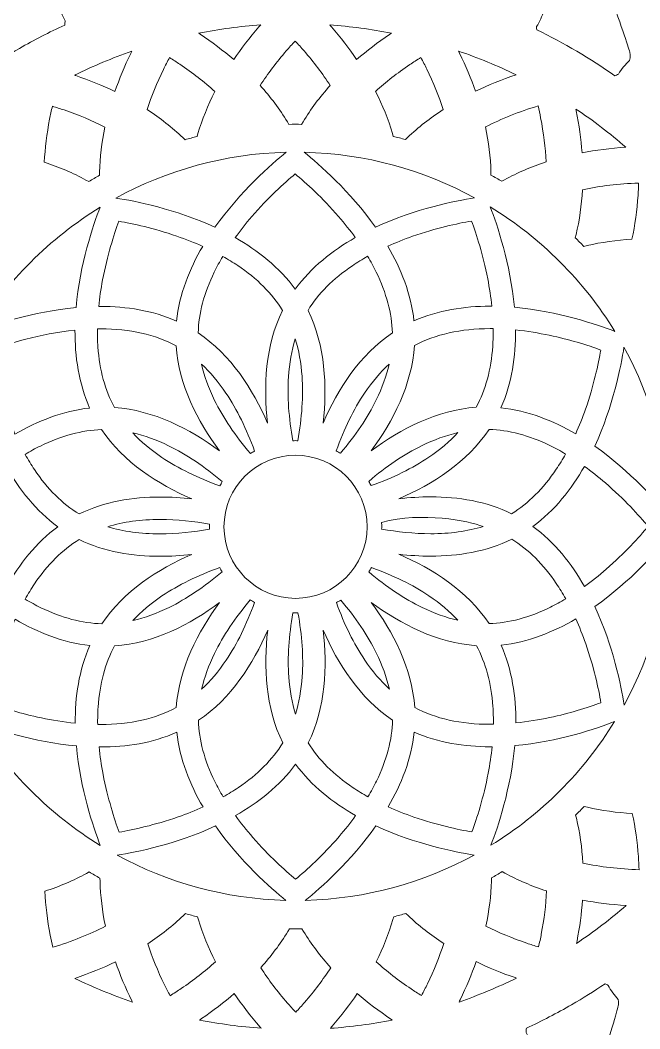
# Model space of a CAD drawing. Header units: millimetres. Extents: x -1844 to 2932, y -490 to 399.
# Drawn here: x 311.4 to 389.3, y -236.3 to -109.4 of the extents above; entities that cross this region are included whole.
import ezdxf

# ---------------------------------------------------------------- set-up
doc = ezdxf.new("R2010")
doc.units = ezdxf.units.MM
doc.header["$MEASUREMENT"] = 0
doc.layers.add('Layer 4', color=7, linetype='Continuous')

msp = doc.modelspace()

# ---------------------------------------------------------------- linework, layer by layer
at = {"layer": 'Layer 4', "lineweight": 0}
for points, knots in [([(535.907555679282, 398.6359604580667), (290.4170707824305, 398.6359604580667), (91.40759885410122, 199.6264885297375), (91.40759885410122, -45.86399636711505), (91.40759885410122, -291.3546104550476), (290.4170707824305, -490.3640393196833), (535.907555679282, -490.3640393196833), (781.398126703522, -490.3640393196833), (980.4075125044642, -291.3546104550476), (980.4075125044642, -45.86399636711505), (980.4075125044642, 199.6264885297375), (781.398126703522, 398.6359604580667), (535.907555679282, 398.6359604580667)], [0, 0, 0, 0, 1, 1, 1, 2, 2, 2, 3, 3, 3, 4, 4, 4, 4]), ([(316.9986093364404, -109.7364973005827), (316.9903411072759, -109.8280507131032), (316.9805225851429, -109.9181399600425), (316.9691537700416, -110.0058176401421), (315.0212967826813, -110.906107217825), (313.1084075144964, -111.8970889341571), (311.2768224997633, -112.9550777576774), (309.8712235417813, -113.7668283813893), (308.4571840998606, -114.6526485580342), (307.0674325811108, -115.5921260968618), (306.9373802265426, -115.5328704545155), (306.8145625724934, -115.4683610415542), (306.6974293259949, -115.3974782019452), (306.3434457648855, -114.7497141233311), (305.911947555358, -114.1506120184462), (305.4105139074799, -113.6115407023917), (305.3471241505513, -113.2614328737032), (305.3769242264987, -113.0055484065363), (305.3894988250198, -112.9265695925369), (305.4582284799505, -112.4918846696855), (306.2614524923366, -109.7718956566936), (307.6737693865147, -105.3586422127015), (312.2042422043925, -106.17469920577), (315.0426563746899, -106.7529584829692), (315.4457325464641, -106.8926571048961), (315.4457325464641, -106.8926571048961), (315.4460770560127, -106.8927432322832), (315.4460770560127, -106.8927432322832), (315.5192853350742, -106.9180646840998), (315.8644839026962, -107.0496673316363), (316.2205345210968, -107.3890092369335), (316.3955453717475, -108.1160966390954), (316.6613344884345, -108.8150203856655), (317.01273422793, -109.4730336233482), (317.0108394254131, -109.5602806665122), (317.006188546508, -109.6476999644504), (316.9986093364404, -109.7364973005827)], [0, 0, 0, 0, 1, 1, 1, 2, 2, 2, 3, 3, 3, 4, 4, 4, 5, 5, 5, 6, 6, 6, 7, 7, 7, 8, 8, 8, 9, 9, 9, 10, 10, 10, 11, 11, 11, 12, 12, 12, 12]), ([(385.5017492390189, -106.0358618577145), (387.0608272008687, -110.3696197233845), (387.9792896572363, -113.1176862645812), (388.0600771463654, -113.5359208564905), (388.074891056952, -113.6120574667145), (388.133285425427, -113.9773237155381), (388.0173579623483, -114.4553307141165), (387.4754444425186, -114.970803126097), (387.0034663610393, -115.5504404414903), (386.609519692301, -116.1837351190664), (386.5330385725284, -116.2261097935349), (386.4550071597876, -116.2657283916153), (386.3738751611099, -116.3034521871788), (386.3029061941137, -116.3365251038372), (386.2321094818919, -116.367875472753), (386.1623462983156, -116.397417166539), (383.0686505525612, -114.2092647690826), (379.7677323133691, -112.2633025842392), (376.3374507387058, -110.6058671462855), (376.3252206497332, -110.470991658038), (376.3205697708281, -110.3395612652757), (376.323153592442, -110.2094227833204), (376.7069372294989, -109.5787980547454), (377.0095888678781, -108.9054541421533), (377.2257686095775, -108.2016211345168), (377.4975866433637, -107.9714026287149), (377.7332311745548, -107.8697723119001), (377.808851020456, -107.840833509824), (378.2198509118463, -107.6827897544381), (380.9759273000462, -107.0184892174948), (385.5017492390189, -106.0358618577145)], [0, 0, 0, 0, 1, 1, 1, 2, 2, 2, 3, 3, 3, 4, 4, 4, 5, 5, 5, 6, 6, 6, 7, 7, 7, 8, 8, 8, 9, 9, 9, 10, 10, 10, 10]), ([(341.6155391262932, -109.9923817677496), (341.5383689874236, -110.079887193075), (341.4622323771995, -110.1666174719161), (341.3874738051696, -110.2527448590474), (340.2256153527691, -111.5909060729056), (339.1628033955695, -112.9694610313283), (338.2191917421596, -114.3616241169177), (336.9152231009926, -113.2360252944995), (335.4961882706182, -112.1579687897777), (333.9889589958213, -111.148900322148), (333.9310813916692, -111.1103152527132), (333.8728592779684, -111.0715579285041), (333.8141203999449, -111.0327144769079), (336.3938078993, -110.5222374533811), (339.0045012580223, -110.1742828093708), (341.6155391262932, -109.9923817677496)], [0, 0, 0, 0, 1, 1, 1, 2, 2, 2, 3, 3, 3, 4, 4, 4, 5, 5, 5, 5]), ([(357.810243983355, -111.2030744486536), (356.34228879709, -112.1944006745342), (354.9592552145365, -113.2505808229247), (353.6874982161565, -114.3513749578491), (352.7423362697788, -112.9602454009052), (351.6779740196109, -111.5834129902251), (350.5142207646935, -110.2468020693353), (350.4432517976974, -110.1653255611092), (350.3712493020556, -110.083160033786), (350.2978687682198, -110.0001332325914), (352.8956430188715, -110.1834123124067), (355.4946230529443, -110.5286970074159), (358.066214577909, -111.0317670756495), (357.9799149360035, -111.089214042866), (357.8944765679693, -111.1463165005341), (357.810243983355, -111.2030744486536)], [0, 0, 0, 0, 1, 1, 1, 2, 2, 2, 3, 3, 3, 4, 4, 4, 5, 5, 5, 5]), ([(346.9461353706203, -122.1732058749475), (346.9461353706203, -122.1732058749475), (346.743219246539, -122.5053130797256), (346.743219246539, -122.5053130797256), (346.2212872805237, -122.497044850561), (345.6965992381201, -122.4974754874966), (345.1748395268791, -122.5068633726939), (345.1748395268791, -122.5068633726939), (344.9708898741522, -122.1743255309802), (344.9708898741522, -122.1743255309802), (344.0067799026051, -120.6030174801577), (342.8581850678228, -119.0727921929969), (341.5509435859448, -117.6176699874145), (342.5012731755509, -116.1406714255007), (343.6054262785735, -114.6753000608497), (344.8399762457128, -113.2535952814742), (345.1953378450163, -112.8450069569236), (345.5674081574232, -112.4328012821135), (345.9518808135771, -112.0220597728846), (346.3394540556678, -112.4346960846304), (346.7120411323975, -112.8464711225049), (347.0651634196356, -113.2523894980544), (348.3017804440661, -114.6723717296873), (349.4080006043798, -116.1363650561442), (350.3600527417286, -117.6119855798638), (349.055739591013, -119.0678829319304), (347.9090395587476, -120.5996585120596), (346.9461353706203, -122.1732058749475)], [0, 0, 0, 0, 1, 1, 1, 2, 2, 2, 3, 3, 3, 4, 4, 4, 5, 5, 5, 6, 6, 6, 7, 7, 7, 8, 8, 8, 9, 9, 9, 9]), ([(325.2783795709157, -113.5865637601237), (325.2783795709157, -113.5865637601237), (325.2783795709157, -113.5869082696722), (325.2783795709157, -113.5869082696722), (324.5021995580889, -115.1799204220517), (323.8324729957563, -116.7866268289851), (323.2812577181163, -118.3761077584922), (321.7302757306568, -117.6261965987405), (320.080591757545, -116.9524220492127), (318.3637284224707, -116.367875472753), (318.3099849329008, -116.349530339294), (318.2553801694596, -116.3310990784479), (318.2006031512441, -116.312753944989), (320.5394784761802, -115.166312294885), (322.9532846279205, -114.1612056870633), (325.4153221164543, -113.3088890640125), (325.3686410726292, -113.4020788968885), (325.3231658122239, -113.4947519654417), (325.2783795709157, -113.5865637601237)], [0, 0, 0, 0, 1, 1, 1, 2, 2, 2, 3, 3, 3, 4, 4, 4, 5, 5, 5, 6, 6, 6, 6]), ([(335.8487937935335, -118.3724904082327), (334.9649545467926, -120.1178619084474), (334.2537145838628, -121.8944115228036), (333.7317826178474, -123.6618316341239), (333.7317826178474, -123.6618316341239), (333.6222285814165, -124.0320932714012), (333.6222285814165, -124.0320932714012), (333.1176943476017, -124.1594756769683), (332.6105762921729, -124.2959875855713), (332.1048362749382, -124.4406815959518), (332.1048362749382, -124.4406815959518), (331.8238887381161, -124.1742895875548), (331.8238887381161, -124.1742895875548), (330.4866749255164, -122.9064944489829), (328.9809959436879, -121.7258602261878), (327.3418195118061, -120.6585696448574), (327.8775318597624, -118.98623416893), (328.565000663844, -117.2847876361522), (329.3899287777871, -115.5915232051519), (329.6264345828495, -115.1062815060545), (329.8793045914668, -114.6119103039211), (330.1452659629281, -114.1141801336897), (330.5922671021393, -114.391338065478), (331.027210407152, -114.6713382010417), (331.4445837251901, -114.9509076996697), (333.042419011249, -116.0209543573883), (334.5212262482925, -117.169807574332), (335.8487937935335, -118.3724904082327)], [0, 0, 0, 0, 1, 1, 1, 2, 2, 2, 3, 3, 3, 4, 4, 4, 5, 5, 5, 6, 6, 6, 7, 7, 7, 8, 8, 8, 9, 9, 9, 9]), ([(360.36891640025, -114.9959523231394), (360.8185013610751, -114.6926116656631), (361.2844505254552, -114.3908213011552), (361.7615962501623, -114.094026325101), (362.029796933689, -114.5939958073978), (362.2831837066291, -115.0879363725955), (362.5186559830459, -115.5702497405305), (363.3456511542802, -117.2621361333367), (364.0355315252014, -118.9633242839531), (364.573999949546, -120.6364349063647), (362.9320674412759, -121.7079457296645), (361.4279387524159, -122.8903886275894), (360.0955480734955, -124.1571502375157), (360.0955480734955, -124.1571502375157), (359.8154618105447, -124.4232838637513), (359.8154618105447, -124.4232838637513), (359.3085160098901, -124.278762108145), (358.8007089353643, -124.1425947090905), (358.2970359754208, -124.0159874500076), (358.2970359754208, -124.0159874500076), (358.1871374294413, -123.6462425770532), (358.1871374294413, -123.6462425770532), (357.6621048774892, -121.877616682313), (356.948625602494, -120.1021005966024), (356.0630638080105, -118.3591406632274), (357.3630705893696, -117.1785925678194), (358.8088049097547, -116.0491180129802), (360.36891640025, -114.9959523231394)], [0, 0, 0, 0, 1, 1, 1, 2, 2, 2, 3, 3, 3, 4, 4, 4, 5, 5, 5, 6, 6, 6, 7, 7, 7, 8, 8, 8, 9, 9, 9, 9]), ([(366.4913678418618, -113.2850317777772), (368.9763152153725, -114.1326975219229), (371.4039017490538, -115.1306555566126), (373.7472556981207, -116.2680538310679), (371.9437482115924, -116.8770605854729), (370.232052519746, -117.5731421282676), (368.6316334120733, -118.3485469946102), (368.0778343128193, -116.7587215555546), (367.4056961836471, -115.152531912944), (366.6276213683034, -113.5607255439843), (366.5828351269952, -113.4696027683994), (366.5375321213641, -113.3776187189433), (366.4913678418618, -113.2850317777772)], [0, 0, 0, 0, 1, 1, 1, 2, 2, 2, 3, 3, 3, 4, 4, 4, 4]), ([(322.028965509228, -122.8638613923529), (321.6274396304221, -124.7764922783765), (321.3998910736214, -126.6762901837175), (321.3525210106992, -128.5208804339074), (321.3525210106992, -128.5208804339074), (321.3420134694692, -128.9209421471321), (321.3420134694692, -128.9209421471321), (320.8998354639374, -129.16959191378), (320.4504227578865, -129.4312469158847), (319.9982539754475, -129.7036678413808), (319.9982539754475, -129.7036678413808), (319.642892376144, -129.510828621594), (319.642892376144, -129.510828621594), (318.0261090649162, -128.6337073110494), (316.2665265458249, -127.8835377691362), (314.4032466526275, -127.2763396898609), (314.4879960015646, -125.520977412739), (314.7120994628801, -123.6990386653646), (315.0710784124432, -121.8498836636568), (315.1737422579037, -121.3210615066709), (315.2896697209823, -120.7780283308084), (315.4183440373563, -120.2273298174912), (315.9223615068484, -120.3796030379393), (316.4148379064649, -120.5376467933251), (316.8902610834294, -120.699652408519), (318.7103050282868, -121.3190805767669), (320.4354365925257, -122.0458234693804), (322.028965509228, -122.8638613923529)], [0, 0, 0, 0, 1, 1, 1, 2, 2, 2, 3, 3, 3, 4, 4, 4, 5, 5, 5, 6, 6, 6, 7, 7, 7, 8, 8, 8, 9, 9, 9, 9]), ([(376.4962696405758, -120.187797346798), (376.6168479825596, -120.7011165741002), (376.7265742737648, -121.2068565913349), (376.8240704759974, -121.6995052457256), (377.197863336147, -123.5877620811911), (377.4310963004984, -125.4470801145804), (377.5196352544693, -127.2366349643934), (375.657044380369, -127.8465029926698), (373.8984953899232, -128.5989979740355), (372.2836068812123, -129.4774973227742), (372.2836068812123, -129.4774973227742), (371.9287620462316, -129.6705949247224), (371.9287620462316, -129.6705949247224), (371.4796938497293, -129.4009300756145), (371.0301088889042, -129.140050219994), (370.5832800044673, -128.8900224151519), (370.5832800044673, -128.8900224151519), (370.5724279536888, -128.4901329567016), (370.5724279536888, -128.4901329567016), (370.5229908334754, -126.6464901077701), (370.293030709835, -124.7470367119776), (369.8889210094152, -122.8344919533412), (371.8944833461534, -121.8025997281217), (374.1108855265888, -120.9147124941857), (376.4962696405758, -120.187797346798)], [0, 0, 0, 0, 1, 1, 1, 2, 2, 2, 3, 3, 3, 4, 4, 4, 5, 5, 5, 6, 6, 6, 7, 7, 7, 8, 8, 8, 8]), ([(381.2646263017101, -120.5813995059878), (383.4522619348438, -122.0487518005428), (385.5513586140065, -123.6578697743159), (387.5379729255758, -125.390408293848), (385.6281842433276, -125.5113311453803), (383.7855749230417, -125.7412051416336), (382.0306432828554, -126.0771880788326), (381.9045527880953, -124.3583438138543), (381.6630515945793, -122.5913543394697), (381.3104460716639, -120.8103261009826), (381.2954599063031, -120.7347062550814), (381.2801292313937, -120.658311262696), (381.2646263017101, -120.5813995059878)], [0, 0, 0, 0, 1, 1, 1, 2, 2, 2, 3, 3, 3, 4, 4, 4, 4]), ([(344.8268848828688, -126.0174156721635), (342.9474130408908, -127.528348424607), (339.0568667093982, -130.9238345348692), (335.8680863282509, -135.4626617092987), (330.8558169067609, -133.14307891908), (325.8087520208699, -132.1533029861677), (323.4132048752014, -131.7842471323104), (329.8005841596288, -128.2760202722933), (337.0845495440926, -126.2064652869166), (344.8268848828688, -126.0174156721635)], [0, 0, 0, 0, 1, 1, 1, 2, 2, 2, 3, 3, 3, 3]), ([(368.5132943821549, -131.7530690181688), (366.1249819370054, -132.1230722732847), (361.067754019433, -133.1183603589733), (356.0468718592298, -135.449742601229), (352.8524070705316, -130.9154801783175), (348.9580711340062, -127.5251617112831), (347.076532234737, -126.0164682709051), (354.8255855097088, -126.1927710323627), (362.1176468685629, -128.251560094348), (368.5132943821549, -131.7530690181688)], [0, 0, 0, 0, 1, 1, 1, 2, 2, 2, 3, 3, 3, 3]), ([(345.953086596997, -128.743089092706), (347.3283687147087, -129.892114564424), (349.3881913053396, -131.7521216169104), (351.4226924441539, -134.1122704064679), (352.1795799222633, -134.9901668634967), (352.8768672484769, -135.8715084160108), (353.5126596202801, -136.7527638411377), (350.6511633102322, -138.3803130757568), (347.9577876598639, -140.498099397927), (345.9623883548072, -143.2451324104781), (343.9633716994909, -140.5005970921538), (341.2674122275087, -138.3862558654689), (338.403848860169, -136.7624101084964), (339.0386077033263, -135.8802934094981), (339.734689246121, -134.9980905831128), (340.4903709408106, -134.1191605974384), (342.5219437484624, -131.7565141136541), (344.5791825174794, -129.8938371121666), (345.953086596997, -128.743089092706)], [0, 0, 0, 0, 1, 1, 1, 2, 2, 2, 3, 3, 3, 4, 4, 4, 5, 5, 5, 6, 6, 6, 6]), ([(381.2823685434591, -136.3754397581157), (381.7111106765985, -134.5822675580431), (381.9805171435451, -132.6884124424141), (382.0849035367481, -130.7358184487617), (384.2894201377595, -130.2581559597318), (386.6599903411599, -129.9744523465215), (389.1523446699639, -129.89013363452), (389.135980466409, -130.4142187852136), (389.1110035241409, -130.9312414901625), (389.0779306074825, -131.4352589596545), (388.9520123674966, -133.3326452981559), (388.6943192251999, -135.1882598538986), (388.3108800976916, -136.9614505001567), (386.3613005625887, -137.0686790971351), (384.4702876507351, -137.3407555130827), (382.6798715270508, -137.7719953404488), (382.6798715270508, -137.7719953404488), (382.2736947693398, -137.8698360522299), (382.2736947693398, -137.8698360522299), (381.9183331700363, -137.5039669116964), (381.5543588320197, -137.1404232106154), (381.1850445960009, -136.7823916623108), (381.1850445960009, -136.7823916623108), (381.2823685434591, -136.3754397581157), (381.2823685434591, -136.3754397581157)], [0, 0, 0, 0, 1, 1, 1, 2, 2, 2, 3, 3, 3, 4, 4, 4, 5, 5, 5, 6, 6, 6, 7, 7, 7, 8, 8, 8, 8]), ([(321.4228009585983, -132.9418853427414), (320.546540921925, -135.2066911147447), (318.8892777387456, -140.0713381946917), (318.3990406511945, -145.5672990223107), (312.9247839251325, -146.0633066447996), (308.0777068321603, -147.7174692420423), (305.804977340541, -148.5991553041049), (309.6987965127446, -142.2280540958452), (315.0634992023756, -136.8510351898544), (321.4228009585983, -132.9418853427414)], [0, 0, 0, 0, 1, 1, 1, 2, 2, 2, 3, 3, 3, 3]), ([(386.1513219927627, -148.5577280308947), (383.8885832780506, -147.6814679942215), (379.0242807076522, -146.0229990276222), (373.5286643895816, -145.5322451757483), (373.0299868180917, -140.0225900935754), (371.3594600172941, -135.1495886570766), (370.4821664519752, -132.8935678785608), (376.8616220167866, -136.7980668467687), (382.2437224386181, -142.1789614851804), (386.1513219927627, -148.5577280308947)], [0, 0, 0, 0, 1, 1, 1, 2, 2, 2, 3, 3, 3, 3]), ([(331.0308277574116, -147.2576351221486), (328.0063784309107, -145.9154259210952), (324.7075272490098, -145.4226911393174), (321.4944589446915, -145.4227772667045), (321.4110876339485, -145.4227772667045), (321.3280608327539, -145.423724667963), (321.2448617767852, -145.42441368706), (321.3535545393448, -144.342912086853), (321.5154740271515, -143.2305768820529), (321.7307924949797, -142.0914560598551), (322.3093962817273, -139.0278187722095), (323.1605071213583, -136.3847415159258), (323.7752844107011, -134.7010372248971), (325.5100622422987, -135.0021385703079), (328.1665753709748, -135.5700625610514), (331.0794036037536, -136.5770639713899), (332.2157683495632, -136.9698909840955), (333.2982173510288, -137.3982024802992), (334.3243390413104, -137.8590701288385), (332.659841157612, -140.6996374838141), (331.3860171019409, -143.8806664001196), (331.0308277574116, -147.2576351221486)], [0, 0, 0, 0, 1, 1, 1, 2, 2, 2, 3, 3, 3, 4, 4, 4, 5, 5, 5, 6, 6, 6, 7, 7, 7, 7]), ([(370.6821542448939, -145.3929771907571), (370.6123910613176, -145.3925465538215), (370.5429723872899, -145.391599152563), (370.4730369489393, -145.391599152563), (367.2473940460998, -145.391599152563), (363.9342457179351, -145.8870038833419), (360.8989443406557, -147.2386009695926), (360.5394486267699, -143.8619767571121), (359.2614904565165, -140.6824120063879), (357.5932029677842, -137.8438255813163), (358.5838401745678, -137.3973412064279), (359.6277041065985, -136.9815181813582), (360.7213496683911, -136.5984235633985), (363.6627721936974, -135.5679093763731), (366.376646162203, -134.983793436849), (368.1415685792965, -134.6745099896607), (368.7482498942489, -136.3281558225806), (369.5847190780676, -138.9133554747121), (370.1695240366888, -141.940474750214), (370.3975893578123, -143.1214534825576), (370.5681215843322, -144.2735795402123), (370.6821542448939, -145.3929771907571)], [0, 0, 0, 0, 1, 1, 1, 2, 2, 2, 3, 3, 3, 4, 4, 4, 5, 5, 5, 6, 6, 6, 7, 7, 7, 7]), ([(338.7211421543605, -140.2677086373509), (341.1704327895989, -141.907660215717), (343.064374032615, -143.8055633185411), (344.3574906230035, -145.9129282268684), (342.1808792954227, -150.3741546254927), (341.9526417195249, -155.5017486183515), (342.4824974051563, -160.0946637918994), (340.6404048491932, -155.8543541412668), (337.8743376840861, -151.5314483263753), (333.7560705410185, -148.7618499383958), (333.8189435336243, -146.3082529338009), (334.4976273442185, -143.7360585171262), (335.7773080622146, -141.109689973946), (336.0978741971171, -140.4514183541019), (336.4573699110028, -139.7896155113854), (336.8518333440639, -139.1260039935391), (337.5055402123901, -139.4913563697499), (338.1299637690917, -139.8717810387086), (338.7211421543605, -140.2677086373509)], [0, 0, 0, 0, 1, 1, 1, 2, 2, 2, 3, 3, 3, 4, 4, 4, 5, 5, 5, 6, 6, 6, 6]), ([(347.5705589273218, -145.9108611695773), (348.8514454287377, -143.8174488979652), (350.7248883536166, -141.9294504446612), (353.1455846963267, -140.2949248916844), (353.7524382660534, -139.8852169111011), (354.3944318097298, -139.4918731340727), (355.0676034675476, -139.1144629236636), (355.46292817448, -139.777557677187), (355.8232851622371, -140.4388437555807), (356.1447125710109, -141.0967708658763), (357.427666129718, -143.721502988701), (358.1096227810232, -146.2927500041172), (358.1755963595657, -148.746260881325), (354.0609465667576, -151.5211130399195), (351.3003915544275, -155.8475500776834), (349.4636388964666, -160.0901851677686), (349.9876379197731, -155.4965809751236), (349.7528546624533, -150.3692453644262), (347.5705589273218, -145.9108611695773)], [0, 0, 0, 0, 1, 1, 1, 2, 2, 2, 3, 3, 3, 4, 4, 4, 5, 5, 5, 6, 6, 6, 6]), ([(318.2600310483647, -148.4132924026756), (318.2381546920333, -151.7062007948646), (318.7247744293249, -155.0986724465772), (320.1052241902645, -158.201153185819), (316.729891888591, -158.5606488997048), (313.5514467938995, -159.8392099616681), (310.7138938974734, -161.5080142147231), (310.2675817773593, -160.5171186257782), (309.851931007064, -159.472910184199), (309.4690086438784, -158.3788339854707), (308.4389250937887, -155.4362918041317), (307.8551536638132, -152.7219010713034), (307.545956344012, -150.9562896351128), (309.8066280014329, -150.1260216231676), (313.8039722929683, -148.866322458986), (318.2600310483647, -148.4132924026756)], [0, 0, 0, 0, 1, 1, 1, 2, 2, 2, 3, 3, 3, 4, 4, 4, 5, 5, 5, 5]), ([(321.4949757090143, -148.2434491952528), (325.1850174832654, -148.2434491952528), (328.3715585523472, -148.9592539097006), (330.9745004462278, -150.3708817847817), (331.319182249527, -155.3224313983442), (333.6837235358282, -159.8765892476831), (336.437732866737, -163.5888518878141), (332.7235754240891, -160.8386321619391), (328.1682979187175, -158.4791723914786), (323.218040215962, -158.1406917600528), (322.04601873188, -155.9843203684478), (321.3476978770199, -153.4175519771624), (321.1428869504218, -150.5028289418668), (321.0915550276915, -149.7720380620582), (321.0722624929741, -149.0189401889826), (321.0820810151071, -148.2466359085767), (321.2193680701943, -148.2447411060598), (321.4949757090143, -148.2434491952528), (321.4949757090143, -148.2434491952528)], [0, 0, 0, 0, 1, 1, 1, 2, 2, 2, 3, 3, 3, 4, 4, 4, 5, 5, 5, 6, 6, 6, 6]), ([(360.9594057664219, -150.3518476322257), (363.5688933417243, -148.9322099101414), (366.7669754806818, -148.2122710811113), (370.4730369489393, -148.2122710811113), (370.5986106793766, -148.2122710811113), (370.7238399002655, -148.2132184823698), (370.8490691211543, -148.2148549027252), (370.8595766623843, -148.9642492981542), (370.8425234397323, -149.6957291970599), (370.7953256315844, -150.4062801408927), (370.600160972345, -153.3480471757475), (369.9042516843245, -155.9378977067841), (368.7263735379176, -158.1117529579767), (363.7759435803878, -158.4566931434374), (359.2229053870817, -160.8226985953198), (355.5116762755963, -163.5782582191969), (358.2615514919227, -159.8622059740322), (360.6207528802218, -155.3044307744338), (360.9594057664219, -150.3518476322257)], [0, 0, 0, 0, 1, 1, 1, 2, 2, 2, 3, 3, 3, 4, 4, 4, 5, 5, 5, 6, 6, 6, 6]), ([(371.8385005445181, -158.1680802691606), (373.2144716813268, -155.0645660012732), (373.6971295588103, -151.6724388591091), (373.6712913426709, -148.3803917407915), (376.6712804912265, -148.6841630352034), (379.42184472665, -149.347343916114), (381.4051861975083, -149.9282731423143), (382.5753128790734, -150.2708878883224), (383.589548989931, -150.6160003285573), (384.3882943781862, -150.9082305530936), (384.0813363704504, -152.6742726262198), (383.5010100359601, -155.3891801233709), (382.4747160909041, -158.332411323807), (382.093344020687, -159.4268320320837), (381.6790712885857, -160.4713849832115), (381.2341372066657, -161.4627112090921), (378.3945172529485, -159.7975243062966), (375.2143496105144, -158.5230973589155), (371.8385005445181, -158.1680802691606)], [0, 0, 0, 0, 1, 1, 1, 2, 2, 2, 3, 3, 3, 4, 4, 4, 5, 5, 5, 6, 6, 6, 6]), ([(346.2819209610641, -162.3166642524984), (346.1894201472851, -162.3142526856587), (346.0976083526032, -162.3096018067536), (346.0045907745015, -162.3096018067536), (345.8915916425853, -162.3096018067536), (345.7799705488632, -162.3146833225944), (345.6678326908183, -162.3181284180797), (345.1431446484148, -159.4430239808644), (344.9557314540172, -156.739743680976), (345.1186844704695, -154.2808067783789), (345.232544876257, -152.5672162840156), (345.5162484894673, -150.9730844756034), (345.9660057050667, -149.5108998242762), (346.411801060858, -150.9542225778217), (346.6968827122624, -152.5258751381926), (346.815393996955, -154.2147470724493), (346.9891990641859, -156.6900481786012), (346.807470277339, -159.4154632169824), (346.2819209610641, -162.3166642524984)], [0, 0, 0, 0, 1, 1, 1, 2, 2, 2, 3, 3, 3, 4, 4, 4, 5, 5, 5, 6, 6, 6, 6]), ([(383.6291675880113, -163.006716878194), (385.9472000852617, -157.9940168197683), (386.9366315086255, -152.9466074243288), (387.30577348987, -150.5495099856919), (390.7984112928162, -156.9311187351816), (392.8568558452531, -164.205007215351), (393.0434077657793, -171.9351985925417), (391.5194697778791, -170.0419463686227), (388.1384530686549, -166.1771521258823), (383.6291675880113, -163.006716878194)], [0, 0, 0, 0, 1, 1, 1, 2, 2, 2, 3, 3, 3, 3]), ([(335.8160653864236, -157.2368709594975), (335.0577998701201, -155.6954491120096), (334.5067568472544, -154.1726307801421), (334.1653478846661, -152.6809044350289), (335.2731183379482, -153.707973526569), (336.3054412001034, -154.9273650735732), (337.2524979489985, -156.3309831016511), (338.641388193877, -158.3893415267007), (339.8468271041659, -160.8428524039086), (340.8421151898546, -163.620977403214), (340.6629702246216, -163.7185597328337), (340.4877871191966, -163.8225154891011), (340.3148433258371, -163.9297440860795), (338.4205575732725, -161.6999921606387), (336.9050600693111, -159.4501725539963), (335.8160653864236, -157.2368709594975)], [0, 0, 0, 0, 1, 1, 1, 2, 2, 2, 3, 3, 3, 4, 4, 4, 5, 5, 5, 5]), ([(354.6888152189443, -156.3198726687112), (355.6339771653227, -154.9151349846005), (356.6647497345094, -153.6944515267894), (357.7711421495974, -152.6660043970552), (357.4361066136568, -154.1392994813223), (356.8964324058924, -155.6432559154081), (356.1550478574667, -157.1653852281786), (355.0701872891615, -159.3921226950698), (353.5536562565545, -161.657531358783), (351.6531693321171, -163.9033029782302), (351.4772972075951, -163.7952992347676), (351.2979799875878, -163.6925492619201), (351.1155621816439, -163.5945362953647), (352.1060271336532, -160.8233876144169), (353.3059538911651, -158.3750443804369), (354.6888152189443, -156.3198726687112)], [0, 0, 0, 0, 1, 1, 1, 2, 2, 2, 3, 3, 3, 4, 4, 4, 5, 5, 5, 5]), ([(313.9071529027515, -162.9857879231211), (316.5519527067778, -161.6836279570838), (319.1424922569115, -160.9916805288713), (321.6122812102871, -160.9253624407803), (324.3860998402359, -165.041734781331), (328.7112449671928, -167.8033233223073), (332.9523297643097, -169.6407649993653), (331.6542177854676, -169.4925397661124), (330.3137311321568, -169.4047759586257), (328.9575692943882, -169.4047759586257), (325.5162634141722, -169.4047759586257), (321.9755665292066, -169.9690825991096), (318.7786901736691, -171.5348784971557), (316.6857946663798, -170.2535613588041), (314.7982268500114, -168.379257160054), (313.1640458065831, -165.9572689065362), (312.7545962081612, -165.3502430820352), (312.3613385585199, -164.7080772835846), (311.9841006028851, -164.0344749888311), (312.6272999299812, -163.6507774791614), (313.268948964109, -163.300066758763), (313.9071529027515, -162.9857879231211)], [0, 0, 0, 0, 1, 1, 1, 2, 2, 2, 3, 3, 3, 4, 4, 4, 5, 5, 5, 6, 6, 6, 7, 7, 7, 7]), ([(373.1819155289912, -171.5002552875289), (369.9953744599094, -169.9445362937772), (366.4693192307562, -169.3830718570686), (363.040415694287, -169.3830718570686), (361.6706457293517, -169.3831579844557), (360.3167232036485, -169.4728165944594), (359.0062088810595, -169.624142413649), (363.2448821113366, -167.7812747112017), (367.5662376332597, -165.0142601448362), (370.3347163652065, -160.8944427088001), (372.7896914079955, -160.9571434466317), (375.3635222450257, -161.6372914228072), (377.9914410811742, -162.9195559624171), (378.6470427520173, -163.2394330782226), (379.3062617731198, -163.5978091360757), (379.967203341965, -163.9909806583298), (379.5906544054272, -164.6650997174061), (379.1982580296573, -165.3079545349537), (378.7893251955581, -165.9155832511647), (377.1584169928408, -168.3396385619736), (375.2732607433122, -170.2162682001763), (373.1819155289912, -171.5002552875289)], [0, 0, 0, 0, 1, 1, 1, 2, 2, 2, 3, 3, 3, 4, 4, 4, 5, 5, 5, 6, 6, 6, 7, 7, 7, 7]), ([(330.0358841812714, -162.9500450574616), (332.2657222340994, -164.0380923390906), (334.5344898659106, -165.5592742506027), (336.7832759439075, -167.4663068564628), (336.675961219542, -167.6396812867579), (336.5724361002102, -167.8156395386671), (336.4751121527519, -167.99538739561), (333.6966426438979, -167.003199895858), (331.2425288749802, -165.8002586797959), (329.1830507938978, -164.4135216195957), (327.77882987411, -163.4678429088947), (326.5584047984602, -162.4367258301594), (325.5302160508874, -161.3296443959743), (327.0054059376714, -161.6653689510119), (328.5116016838226, -162.2062489421962), (330.0358841812714, -162.9500450574616)], [0, 0, 0, 0, 1, 1, 1, 2, 2, 2, 3, 3, 3, 4, 4, 4, 5, 5, 5, 5]), ([(361.8628820574286, -162.9552988280766), (363.4038732679809, -162.1966026748375), (364.9262609629127, -161.6453012698103), (366.4171260341546, -161.3038923072221), (365.3904875795502, -162.412179524827), (364.1714405420946, -163.4447607691435), (362.7684254057265, -164.3921620275872), (360.7203161397455, -165.7750233553665), (358.2806717718659, -166.9761558962988), (355.5195999952123, -167.9692046699221), (355.4195199713658, -167.7859255901068), (355.3127220113231, -167.6068667522609), (355.2026512105694, -167.4301333538676), (357.4216372126188, -165.5472164164043), (359.6602602589342, -164.039642632059), (361.8628820574286, -162.9552988280766)], [0, 0, 0, 0, 1, 1, 1, 2, 2, 2, 3, 3, 3, 4, 4, 4, 5, 5, 5, 5]), ([(346.0045907745015, -164.1409284393253), (350.9691456235208, -164.1409284393253), (355.0076588061042, -168.1814225518135), (355.0076588061042, -173.1476138211883), (355.0076588061042, -178.1139773453373), (350.9691456235208, -182.154385330438), (346.0045907745015, -182.154385330438), (341.0400359254822, -182.154385330438), (337.0013504881238, -178.1139773453373), (337.0013504881238, -173.1476138211883), (337.0013504881238, -168.1814225518135), (341.0400359254822, -164.1409284393253), (346.0045907745015, -164.1409284393253)], [0, 0, 0, 0, 1, 1, 1, 2, 2, 2, 3, 3, 3, 4, 4, 4, 4]), ([(306.8912159470402, -167.7608625204516), (307.7995153717263, -166.9727969282007), (308.7116044014463, -166.249154621524), (309.6236934311661, -165.5907107469056), (311.2504675193011, -168.4529822034383), (313.3674786949871, -171.1471330002908), (316.1132197967312, -173.1433074518317), (313.3697180070525, -175.143013126245), (311.2561519268518, -177.8400922542599), (309.6328229342021, -180.7046891502448), (308.7500172161068, -180.0688967784423), (307.866866988463, -179.3714371974535), (306.9871618563045, -178.6143774645698), (304.6258934107142, -176.5822017652081), (302.764680574808, -174.5245323592555), (301.6150522113801, -173.1508005345121), (302.7433209827994, -171.7983421743901), (304.5631926728827, -169.780980385615), (306.8912159470402, -167.7608625204516)], [0, 0, 0, 0, 1, 1, 1, 2, 2, 2, 3, 3, 3, 4, 4, 4, 5, 5, 5, 6, 6, 6, 6]), ([(382.3389793287853, -180.6578358516454), (380.7122052406503, -177.7956505225002), (378.5951940649643, -175.1014135982606), (375.8494529632202, -173.1053252741068), (378.5929547528989, -171.1055334723064), (380.7065208330997, -168.4083682169043), (382.3298498257494, -165.5436851935319), (383.2130000533932, -166.1794775653348), (384.0959780262627, -166.8769371463236), (384.9758554131955, -167.6341691339815), (387.3367793492372, -169.6663448333433), (389.1978199303692, -171.7240142392959), (390.3474482937971, -173.0977460640393), (389.219351777152, -174.4502044241612), (387.3994800870688, -176.4675662129364), (385.0712845581369, -178.4877702054869), (384.1629851334508, -179.2757496703506), (383.2510683585052, -179.9993919770274), (382.3389793287853, -180.6578358516454)], [0, 0, 0, 0, 1, 1, 1, 2, 2, 2, 3, 3, 3, 4, 4, 4, 5, 5, 5, 6, 6, 6, 6]), ([(356.8249466745735, -172.6037193714544), (361.9670961958574, -171.2193077507068), (367.7333247642944, -172.4049373619555), (369.5897144665212, -173.1092871339148), (367.6260100399288, -173.7167435953515), (365.4237327509829, -174.0231848387645), (363.0052757203375, -174.0231848387645), (360.8553638827673, -174.0231848387645), (358.7431758407606, -173.7762576198592), (356.8314923559955, -173.4314896891728), (356.8340761776094, -173.3369218181027), (356.8387270565145, -173.2428707113554), (356.8387270565145, -173.1476138211883), (356.8387270565145, -172.9651960152443), (356.8339039228352, -172.783897865333), (356.8249466745735, -172.6037193714544)], [0, 0, 0, 0, 1, 1, 1, 2, 2, 2, 3, 3, 3, 4, 4, 4, 5, 5, 5, 5]), ([(328.9575692943882, -172.225447887174), (331.1248788641589, -172.225447887174), (333.2546368931403, -172.4760785837259), (335.1785504668781, -172.825239011156), (335.1754498809414, -172.9326398629087), (335.1704544924878, -173.0395239503385), (335.1704544924878, -173.1476138211883), (335.1704544924878, -173.2459712972921), (335.1751053713929, -173.3432091173633), (335.1776891930068, -173.4408775743701), (333.2151905498342, -173.7996842691589), (331.0871550685954, -174.0448028129344), (328.9222570656644, -174.0448028129344), (326.5180971812828, -174.0448028129344), (324.3275332169867, -173.7412037732968), (322.3729582934302, -173.1392594646365), (324.3366627200226, -172.531889130587), (326.5389400089686, -172.225447887174), (328.9575692943882, -172.225447887174)], [0, 0, 0, 0, 1, 1, 1, 2, 2, 2, 3, 3, 3, 4, 4, 4, 5, 5, 5, 6, 6, 6, 6]), ([(313.9719206978742, -183.3289906361339), (313.3159745174826, -183.0090273929413), (312.6567554963801, -182.6505652077011), (311.9956416727607, -182.2573936854469), (312.3720183545242, -181.5833607537578), (312.7645869850684, -180.9405920635973), (313.1733475643933, -180.3329633473867), (314.8042557671106, -177.9089941639649), (316.6894120166393, -176.0322783983751), (318.7807572309602, -174.7483774384096), (321.967298300042, -176.3040964321613), (325.4933535291952, -176.8654747414828), (328.9222570656644, -176.8654747414828), (330.2918547758255, -176.8654747414828), (331.6457773015287, -176.7758161314791), (332.9562916241177, -176.6244903122895), (328.7176183938406, -178.4673580147368), (324.3964351266917, -181.234372581102), (321.627956394745, -185.3541038897509), (319.1731536067302, -185.2912308971451), (316.5996672792485, -184.6109967935825), (313.9719206978742, -183.3289906361339)], [0, 0, 0, 0, 1, 1, 1, 2, 2, 2, 3, 3, 3, 4, 4, 4, 5, 5, 5, 6, 6, 6, 7, 7, 7, 7]), ([(370.3502192948901, -185.3231841577708), (367.5764006649412, -181.20681181722), (363.2516000475328, -178.4452232762441), (359.010515250416, -176.6077815991861), (360.3084549744839, -176.7560068324389), (361.6489416277946, -176.8438567673128), (363.0051034655632, -176.8438567673128), (366.4464093457793, -176.8438567673128), (369.9871062307448, -176.2795501268289), (373.1839825862824, -174.7137542287828), (375.2768780935717, -175.9949852397473), (377.16444590994, -177.8693755658846), (378.798454698594, -180.2912776920152), (379.2080765517902, -180.8983035165159), (379.6013342014315, -181.5405554423536), (379.9785721570664, -182.2140716097199), (379.335200575196, -182.5977691193896), (378.6938960506167, -182.9484798397881), (378.0553476024256, -183.2628448028171), (375.4105477983994, -184.5649186414673), (372.8200082482657, -185.2569521970669), (370.3502192948901, -185.3231841577708)], [0, 0, 0, 0, 1, 1, 1, 2, 2, 2, 3, 3, 3, 4, 4, 4, 5, 5, 5, 6, 6, 6, 7, 7, 7, 7]), ([(387.3255827889101, -195.5896548312024), (386.9464500307584, -193.1698197623629), (385.947372340036, -188.1625457293266), (383.6419144413068, -183.1935122561765), (388.1453432596253, -180.0185122569705), (391.5206755612989, -176.1512203200033), (393.043235511005, -174.2554704018575), (392.8546165331877, -181.9652495882978), (390.8040957003669, -189.2210513171696), (387.3255827889101, -195.5896548312024)], [0, 0, 0, 0, 1, 1, 1, 2, 2, 2, 3, 3, 3, 3]), ([(336.4609872612623, -178.2727962472073), (336.559172482592, -178.4549556709899), (336.6625253471495, -178.6337561266743), (336.7707013453863, -178.8094559964221), (334.5480979930774, -180.6965931758545), (332.3058575965026, -182.2071814187494), (330.0996184477485, -183.2933338978616), (328.5587994919705, -184.0519439237136), (327.0364117970387, -184.6032453287407), (325.5455467257968, -184.9447404187161), (326.5721851804012, -183.8364532011112), (327.7910599630827, -182.8037858294076), (329.1942473542249, -181.8563845709639), (331.2468352443368, -180.4705087846353), (333.6925085293156, -179.2670508042504), (336.4609872612623, -178.2727962472073)], [0, 0, 0, 0, 1, 1, 1, 2, 2, 2, 3, 3, 3, 4, 4, 4, 5, 5, 5, 5]), ([(362.7796219660536, -181.8350249789553), (364.1838428858414, -182.7806175622693), (365.4040957067169, -183.8116485136174), (366.4321121995155, -184.9186438204153), (364.9570945675057, -184.5828331379906), (363.4515878404516, -184.0420392741935), (361.9274775977771, -183.2985015410895), (359.7138314937298, -182.2184641064636), (357.4619448297962, -180.7110625768925), (355.2291784458058, -178.8237531426859), (355.3401105204308, -178.6440914131301), (355.4463917161508, -178.4613290976376), (355.5469885043201, -178.2748633044985), (358.3008255804546, -179.2629166896681), (360.7349577955578, -180.4582786956627), (362.7796219660536, -181.8350249789553)], [0, 0, 0, 0, 1, 1, 1, 2, 2, 2, 3, 3, 3, 4, 4, 4, 5, 5, 5, 5]), ([(321.1673471283671, -195.8423525850455), (321.3625117876064, -192.9004994228035), (322.0584210756269, -190.310648891767), (323.2362992220338, -188.1367936405743), (328.1865569247893, -187.7918534551137), (332.7397673728698, -185.4258480032312), (336.4509964843551, -182.6702883793541), (333.7011212680287, -186.3863406245189), (331.3417476249554, -190.9441158241173), (331.0032669935296, -195.8967850937125), (328.3936071634528, -197.3164228157968), (325.1956972792697, -198.0362755174397), (321.4894635562379, -198.0362755174397), (321.3642343353491, -198.0362755174397), (321.2388328596859, -198.0354142435684), (321.1137758935714, -198.0336916958258), (321.1030960975671, -197.284383427784), (321.1201493202191, -196.5529035288783), (321.1673471283671, -195.8423525850455)], [0, 0, 0, 0, 1, 1, 1, 2, 2, 2, 3, 3, 3, 4, 4, 4, 5, 5, 5, 6, 6, 6, 6]), ([(340.300373924799, -182.3563540532608), (340.4772795779666, -182.4664248540145), (340.6565967979739, -182.5732228140572), (340.8400481325634, -182.6731305831295), (339.8509612187482, -185.4363555444612), (338.6534460280754, -187.8782392244063), (337.2738575410071, -189.9286739298399), (336.3285233398545, -191.3334977413377), (335.297923025442, -192.5541811991488), (334.1915306103541, -193.5825422014959), (334.5265661462946, -192.1093332446159), (335.0662403540589, -190.6053768105301), (335.807797157259, -189.0831613703724), (336.8907629230473, -186.8600412537407), (338.4040211149433, -184.5985944498356), (340.300373924799, -182.3563540532608)], [0, 0, 0, 0, 1, 1, 1, 2, 2, 2, 3, 3, 3, 4, 4, 4, 5, 5, 5, 5]), ([(356.1466073735278, -189.0117617664407), (356.9048728898313, -190.5530974865414), (357.455915912697, -192.0760019457961), (357.7973248752853, -193.5676421635222), (356.6895544220032, -192.5405730719821), (355.6572315598481, -191.3211815249779), (354.7101748109529, -189.9176496242871), (353.3314475977559, -187.874105109824), (352.133415642761, -185.4406619138178), (351.1422616716546, -182.687255474619), (351.328296827858, -182.5864864316754), (351.5103701242535, -182.4796023442456), (351.689859599035, -182.3685841422334), (353.5641637977845, -184.5820579915064), (355.0657086650307, -186.8148243754968), (356.1466073735278, -189.0117617664407)], [0, 0, 0, 0, 1, 1, 1, 2, 2, 2, 3, 3, 3, 4, 4, 4, 5, 5, 5, 5]), ([(355.5242508741175, -182.6586611820914), (359.2385805715396, -185.4091392901278), (363.7940303316854, -187.7688574427496), (368.7444602892152, -188.1077687111111), (369.9164817732972, -190.2642262301032), (370.6149748829316, -192.8309946213886), (370.8196135547554, -195.7458037840714), (370.8709454774856, -196.47659466388), (370.8905825217516, -197.2297786643427), (370.8805917448443, -198.0020829447486), (370.7433046897571, -198.0040638746526), (370.6058453798956, -198.0051835306853), (370.4682138152599, -198.0051835306853), (366.7776552766861, -198.0051835306853), (363.5911142076042, -197.2892926888504), (360.988344568498, -195.8776648137693), (360.6434905104244, -190.9257706906583), (358.2786047145747, -186.3711822043838), (355.5242508741175, -182.6586611820914)], [0, 0, 0, 0, 1, 1, 1, 2, 2, 2, 3, 3, 3, 4, 4, 4, 5, 5, 5, 6, 6, 6, 6]), ([(345.6728280792719, -183.9773576064579), (345.7832433895742, -183.9807165745561), (345.8933141903279, -183.9857980903968), (346.0045907745015, -183.9857980903968), (346.104670798348, -183.9857980903968), (346.2037172935489, -183.9808888293303), (346.3032805530726, -183.9782188803293), (346.8214229140542, -186.8354088210212), (347.0059077772893, -189.5224971721289), (346.8438160347083, -191.9677398201721), (346.7301278836951, -193.6814164419226), (346.4464242704848, -195.2754621229476), (345.9968393096597, -196.7376467742748), (345.5506994443198, -195.2943240207294), (345.2657900476896, -193.7227575877455), (345.1472787629971, -192.0337995261018), (344.9743349696375, -189.5715036554066), (345.1536521896448, -186.861505419322), (345.6728280792719, -183.9773576064579)], [0, 0, 0, 0, 1, 1, 1, 2, 2, 2, 3, 3, 3, 4, 4, 4, 5, 5, 5, 6, 6, 6, 6]), ([(310.7287078080601, -184.7854908799104), (313.5681555070029, -186.4506777827059), (316.7483231494371, -187.7251908574741), (320.1243444702076, -188.0803802020033), (318.7480288238503, -191.1838944698907), (318.2657154559154, -194.5761077394419), (318.2913814172805, -197.8682409851467), (315.2912200139506, -197.5644696907348), (312.5404835237529, -196.901202682437), (310.5573143076688, -196.3203595836239), (309.3871876261038, -195.9776587102287), (308.3731237700205, -195.6325462699938), (307.574206126991, -195.3404021728446), (307.881336389501, -193.5743600997184), (308.4616627239914, -190.8594526025673), (309.4877844142731, -187.9161352747441), (309.8693287392645, -186.8216284390802), (310.28377372614, -185.7769032331782), (310.7287078080601, -184.7854908799104)], [0, 0, 0, 0, 1, 1, 1, 2, 2, 2, 3, 3, 3, 4, 4, 4, 5, 5, 5, 6, 6, 6, 6]), ([(381.4210336367404, -196.2792768199623), (379.4404482422703, -196.8614979569695), (376.6962574334946, -197.5259707486871), (373.702813966361, -197.8328426290357), (373.7243458131438, -194.540709383331), (373.237553821078, -191.1491851328768), (371.8572763149127, -188.0474795401192), (375.2327808713604, -187.6878976988463), (378.4110537112777, -186.4093366368829), (381.2486066077037, -184.7405323838279), (381.6949187278178, -185.7314279727729), (382.1105694981133, -186.7756364143521), (382.4934918612988, -187.8697126130803), (383.5234031566142, -190.8116519027094), (384.107346841364, -193.5258703807635), (384.4165441611652, -195.291481816954), (383.6148704417475, -195.5858652261686), (382.5965002163077, -195.9338198701789), (381.4210336367404, -196.2792768199623)], [0, 0, 0, 0, 1, 1, 1, 2, 2, 2, 3, 3, 3, 4, 4, 4, 5, 5, 5, 6, 6, 6, 6]), ([(342.4990338634855, -186.1583614307825), (341.975034840179, -190.7519656234275), (342.2098180974988, -195.8793012341248), (344.3921138326303, -200.3376854289737), (343.1112273312144, -202.4311838279729), (341.2377844063355, -204.3190961538899), (338.8169158088505, -205.9536217068666), (338.210234493898, -206.3634158148371), (337.5682409502217, -206.7567595918655), (336.8948970376296, -207.1340836748875), (336.5114579101213, -206.4907120930171), (336.1607471897228, -205.8489769315022), (335.846554481468, -205.210342355924), (334.5451696619149, -202.5650257875749), (333.8533944884768, -199.9740556005056), (333.7870764003857, -197.502285717226), (337.9017261931938, -194.7274335586315), (340.6622812055246, -190.4009965208676), (342.4990338634855, -186.1583614307825)], [0, 0, 0, 0, 1, 1, 1, 2, 2, 2, 3, 3, 3, 4, 4, 4, 5, 5, 5, 6, 6, 6, 6]), ([(353.2415306055909, -205.9808379612001), (350.7922399703532, -204.3408863828341), (348.8982987273371, -202.443069407397), (347.6051821369485, -200.3356183716826), (349.7817934645294, -195.8744781004455), (350.0100310404272, -190.7468841075867), (349.4803476095701, -186.1538828066516), (351.3222679107589, -190.3941924572843), (354.0883350758653, -194.7171843995629), (358.206602218933, -197.4867827875424), (358.1437292263271, -199.9403797921373), (357.465045415733, -202.5124880814248), (356.1855369525111, -205.138856624605), (355.8647985628344, -205.7972143718363), (355.5053028489486, -206.4590172145528), (355.1108394158875, -207.1225426050119), (354.4571325475613, -206.7571902288012), (353.8327089908598, -206.3767655598425), (353.2415306055909, -205.9808379612001)], [0, 0, 0, 0, 1, 1, 1, 2, 2, 2, 3, 3, 3, 4, 4, 4, 5, 5, 5, 6, 6, 6, 6]), ([(305.8979949186427, -197.7243221212503), (308.1970793907242, -198.6087642597011), (313.0081552358756, -200.2317487428023), (318.4341806251441, -200.7163014228027), (318.9244177126951, -206.1344892198423), (320.5484357244419, -210.9378136001518), (321.4365813405393, -213.2413766963641), (315.1210322969793, -209.3621991799728), (309.786990957167, -204.0346173941954), (305.8979949186427, -197.7243221212503)], [0, 0, 0, 0, 1, 1, 1, 2, 2, 2, 3, 3, 3, 3]), ([(373.5636321087569, -200.6812475762403), (379.0089500327428, -200.1879960301396), (383.8346675337065, -198.548302833935), (386.1223831906867, -197.6631716763872), (382.2356264642278, -203.991725955404), (376.8960729716391, -209.3348967982522), (370.5712221702689, -213.2253570023577), (371.455233671784, -210.9264447850505), (373.0790794287565, -206.1115793348654), (373.5636321087569, -200.6812475762403)], [0, 0, 0, 0, 1, 1, 1, 2, 2, 2, 3, 3, 3, 3]), ([(321.4894635562379, -200.856947445988), (324.7152787138516, -200.856947445988), (328.0284270420163, -200.3615427152091), (331.0637284192957, -199.0099456289585), (331.4232241331815, -202.386569841439), (332.701182303435, -205.5662207195503), (334.3694697921672, -208.4048071446219), (333.3788325853836, -208.8512053921231), (332.3351409081272, -209.2670284171928), (331.2413230915603, -209.6502091625397), (328.2999005662541, -210.6806372221779), (325.5861988525227, -211.2647531617021), (323.8212764354292, -211.5740366088904), (323.2144228657025, -209.9203907759704), (322.3779536818838, -207.335191123839), (321.7931487232627, -204.3080718483371), (321.5650834021391, -203.1270931159934), (321.3947234303935, -201.9750531857259), (321.2805185150575, -200.8555694077939), (321.3502816986338, -200.8560861721167), (321.4198726274358, -200.856947445988), (321.4894635562379, -200.856947445988)], [0, 0, 0, 0, 1, 1, 1, 2, 2, 2, 3, 3, 3, 4, 4, 4, 5, 5, 5, 6, 6, 6, 7, 7, 7, 7]), ([(360.9318450025398, -198.9909976037896), (363.956466583815, -200.3331206774558), (367.2551455109416, -200.8257693318465), (370.4682138152599, -200.8257693318465), (370.551585126003, -200.8257693318465), (370.6346119271975, -200.8248219305881), (370.7178109831663, -200.8242190388782), (370.6091182206067, -201.9056345116981), (370.4470264780256, -203.0179697164981), (370.232052519746, -204.1571766660831), (369.6532764782241, -207.2208139537287), (368.8019933838189, -209.8638912100123), (368.1873883492503, -211.5475093736539), (366.4524382628784, -211.2464080282431), (363.7960973889766, -210.6784840374997), (360.8830969014236, -209.6714826271611), (359.7469044103882, -209.2786556144555), (358.6644554089227, -208.850430245639), (357.638333718641, -208.3895625970997), (359.3028316023394, -205.5489091147369), (360.5766556580106, -202.3678801984315), (360.9318450025398, -198.9909976037896)], [0, 0, 0, 0, 1, 1, 1, 2, 2, 2, 3, 3, 3, 4, 4, 4, 5, 5, 5, 6, 6, 6, 7, 7, 7, 7]), ([(346.0078636152124, -217.5069216714262), (344.6558358920262, -216.3783945178455), (342.6392492497351, -214.5579199360524), (340.619906531056, -212.2287770058621), (339.8321854483536, -211.3203053264017), (339.1087153964511, -210.4078717871333), (338.4505299039942, -209.4956105026391), (341.3116817044942, -207.86806126802), (344.0048851000882, -205.7503610732369), (346.0002844051449, -203.0035003154601), (347.9993010604611, -205.7479495063972), (350.6952605324434, -207.8623768604693), (353.5588238997824, -209.4862226174418), (352.9240650566248, -210.3682531890529), (352.227983513831, -211.2505421428254), (351.4723018191415, -212.1293860011126), (349.4398677376183, -214.4930660135425), (347.3817676947301, -216.3562597793528), (346.0078636152124, -217.5069216714262)], [0, 0, 0, 0, 1, 1, 1, 2, 2, 2, 3, 3, 3, 4, 4, 4, 5, 5, 5, 6, 6, 6, 6]), ([(382.1389915358665, -215.464582940383), (382.0321935758238, -213.512333456279), (381.7602032872633, -211.6187367228115), (381.32887733251, -209.8263396692231), (381.32887733251, -209.8263396692231), (381.2312088755032, -209.4197322745765), (381.2312088755032, -209.4197322745765), (381.597250270811, -209.0639400383373), (381.9607078445048, -208.6997934455464), (382.3188255201966, -208.3302208273662), (382.3188255201966, -208.3302208273662), (382.7243132588105, -208.4272863926631), (382.7243132588105, -208.4272863926631), (384.5100785035897, -208.8550811245441), (386.4014359249919, -209.1240569545549), (388.3554940842256, -209.2286156025323), (388.7347990971516, -210.969422351229), (388.9928367489968, -212.7875714935696), (389.122889103565, -214.6434444314737), (389.1607851539027, -215.1822573653668), (389.1890349368818, -215.7370899932663), (389.2072939429536, -216.3013966337502), (386.7149396141496, -216.2200923802983), (384.3438526464265, -215.9393170982504), (382.1389915358665, -215.464582940383)], [0, 0, 0, 0, 1, 1, 1, 2, 2, 2, 3, 3, 3, 4, 4, 4, 5, 5, 5, 6, 6, 6, 7, 7, 7, 8, 8, 8, 8]), ([(335.9159731554959, -210.798803997322), (339.0570389641724, -215.2577049564937), (342.8767885834432, -218.6117637935459), (344.7922616732421, -220.1568029912933), (337.1255461803671, -219.9640498988935), (329.9085879030915, -217.9285152314337), (323.5680619172634, -214.4770463195361), (326.0027108966895, -214.0927459181565), (330.9774287773902, -213.0918595523043), (335.9159731554959, -210.798803997322)], [0, 0, 0, 0, 1, 1, 1, 2, 2, 2, 3, 3, 3, 3]), ([(347.2296667290563, -220.1555972078734), (349.1429005067898, -218.6083186980606), (352.9588605210258, -215.2492644725549), (356.0945864317006, -210.7859710166395), (361.0451886440046, -213.0769595143306), (366.0311030850324, -214.0710418165994), (368.4612734403277, -214.4507774664611), (362.1202306901768, -217.9118065183302), (354.900516336513, -219.9563845614389), (347.2296667290563, -220.1555972078734)], [0, 0, 0, 0, 1, 1, 1, 2, 2, 2, 3, 3, 3, 3]), ([(315.1577225638972, -224.5464575312115), (314.7842742132962, -222.6604400078115), (314.5508689941705, -220.8012942291964), (314.461985530651, -219.0098445768665), (316.3249209142999, -218.3999765485901), (318.0834699047456, -217.6474815672244), (319.698013903908, -216.76915447326), (319.698013903908, -216.76915447326), (320.0532032484372, -216.5760568713117), (320.0532032484372, -216.5760568713117), (320.5020991901653, -216.8455494656454), (320.9518564057647, -217.1064293212659), (321.398340780653, -217.356457126108), (321.398340780653, -217.356457126108), (321.4091928314316, -217.7560020750098), (321.4091928314316, -217.7560020750098), (321.4586299516449, -219.59818075836), (321.6885900752853, -221.4974618993782), (322.0932165400279, -223.4115569509831), (320.0874819485155, -224.4436214309768), (317.8709075133057, -225.3315947922999), (315.4855233993188, -226.0586821944619), (315.364945057335, -225.5454490945468), (315.255391020904, -225.0394506951507), (315.1577225638972, -224.5464575312115)], [0, 0, 0, 0, 1, 1, 1, 2, 2, 2, 3, 3, 3, 4, 4, 4, 5, 5, 5, 6, 6, 6, 7, 7, 7, 8, 8, 8, 8]), ([(369.9526552758923, -223.382618148907), (370.3545256642467, -221.4687814794635), (370.5820742210474, -219.568639064574), (370.6290997744211, -217.7252545978039), (370.6290997744211, -217.7252545978039), (370.6392628061026, -217.3257096489021), (370.6392628061026, -217.3257096489021), (371.0817853211829, -217.0771460096413), (371.5308535176852, -216.8154910075366), (371.9835390644471, -216.5428116998791), (371.9835390644471, -216.5428116998791), (372.3387284089764, -216.7356509196659), (372.3387284089764, -216.7356509196659), (373.9555117202041, -217.612427720662), (375.7149219845211, -218.3625972625752), (377.5783741324928, -218.9699675966247), (377.4936247835557, -220.7256743832951), (377.2698658317887, -222.5475270032824), (376.9114036465484, -224.3959929858932), (376.8089120558623, -224.9236954868464), (376.6924678284608, -225.4669009174831), (376.5636212573125, -226.0188913416073), (376.0592592782719, -225.8667042485463), (375.5669551334297, -225.7088327479348), (375.0917042112395, -225.5469993875152), (373.2720047759305, -224.9275712192672), (371.5465287021431, -224.2006560718795), (369.9526552758923, -223.382618148907)], [0, 0, 0, 0, 1, 1, 1, 2, 2, 2, 3, 3, 3, 4, 4, 4, 5, 5, 5, 6, 6, 6, 7, 7, 7, 8, 8, 8, 9, 9, 9, 9]), ([(381.3404184023856, -225.5736127501387), (381.3609167205229, -225.4706043951298), (381.3812427838859, -225.3686295687664), (381.4007075733775, -225.2677743984357), (381.7386714404805, -223.5272260319003), (381.9701818570893, -221.8013193211773), (382.0911047086216, -220.1232133103121), (383.8394906673859, -220.4555788972516), (385.6745207776042, -220.6824384349553), (387.5758689759136, -220.8012942291964), (385.606824651319, -222.5112673733001), (383.5204748254517, -224.1079830033263), (381.3404184023856, -225.5736127501387)], [0, 0, 0, 0, 1, 1, 1, 2, 2, 2, 3, 3, 3, 4, 4, 4, 4]), ([(331.8860727116249, -222.0895876859056), (331.8860727116249, -222.0895876859056), (332.1661589745756, -221.8233679322829), (332.1661589745756, -221.8233679322829), (332.673621539553, -221.9678896878891), (333.1810841045303, -222.1040570869436), (333.6845848096995, -222.2306643460265), (333.6845848096995, -222.2306643460265), (333.7943111009047, -222.5998924546582), (333.7943111009047, -222.5998924546582), (334.318826888534, -224.3667096742686), (335.0323061635293, -226.1421396325921), (335.9189014866583, -227.886994368484), (334.6188947052993, -229.0676285912791), (333.1728158753656, -230.1970170187311), (331.6123598753218, -231.2506994728948), (331.1667367743047, -231.5515424361442), (330.7007876099246, -231.8533328006521), (330.220024534958, -232.1523670887718), (329.9718054052458, -231.6893462555542), (329.7351273454091, -231.2292537534991), (329.512574177062, -230.7774294806086), (328.6638749042707, -229.0515227698856), (327.9572858202459, -227.3164004287395), (327.4081375998971, -225.6096139979596), (329.0497255986186, -224.5381893020469), (330.5538542874787, -223.3560909136705), (331.8860727116249, -222.0895876859056)], [0, 0, 0, 0, 1, 1, 1, 2, 2, 2, 3, 3, 3, 4, 4, 4, 5, 5, 5, 6, 6, 6, 7, 7, 7, 8, 8, 8, 9, 9, 9, 9]), ([(356.1328269915869, -227.8739891330272), (357.0163217287791, -226.1299956710066), (357.7273894369347, -224.3535321840375), (358.2503549315957, -222.5844756523617), (358.2503549315957, -222.5844756523617), (358.3597367132523, -222.214558524633), (358.3597367132523, -222.214558524633), (358.8640986922929, -222.0870038642916), (359.3717335120444, -221.9504919556886), (359.8776457840534, -221.8057979453081), (359.8776457840534, -221.8057979453081), (360.1577320470042, -222.0715870619951), (360.1577320470042, -222.0715870619951), (361.495634878701, -223.3397267101156), (363.0009693509809, -224.5204470602978), (364.6401457828628, -225.5877376416283), (364.1044334349064, -227.2597286080071), (363.4169646308248, -228.9613473955592), (362.5920365168818, -230.654956336108), (362.3563919856907, -231.1386477422371), (362.1035219770733, -231.6331911991447), (361.8366993317407, -232.1324716623445), (361.3905594664009, -231.8559166222661), (360.9556161613881, -231.5760887414766), (360.5372093147045, -231.2957440963644), (358.9393740286456, -230.2256974386459), (357.4607390463764, -229.076758094315), (356.1328269915869, -227.8739891330272)], [0, 0, 0, 0, 1, 1, 1, 2, 2, 2, 3, 3, 3, 4, 4, 4, 5, 5, 5, 6, 6, 6, 7, 7, 7, 8, 8, 8, 9, 9, 9, 9]), ([(347.0107309109687, -224.0719817555054), (347.9746686277416, -225.6428591693922), (349.1234357172982, -227.1729983291659), (350.4306771991762, -228.6286372990712), (349.4805198643443, -230.1056358609849), (348.3761945065474, -231.5711794804102), (347.1414722846339, -232.9927120050114), (346.7881777426215, -233.3994055270451), (346.4159351754403, -233.8115250744681), (346.0297399715438, -234.2242475136011), (345.6688662194639, -233.8400332396086), (345.3210838302279, -233.4571108764231), (344.9908714279667, -233.0797006660139), (343.7241098180403, -231.6324160526605), (342.5932572250071, -230.1396561789017), (341.6219125529409, -228.6343217066218), (342.926570213205, -227.1785104819424), (344.0727534811476, -225.646648774426), (345.0354854145007, -224.0733597936996), (345.0354854145007, -224.0733597936996), (345.2387460481305, -223.7411664615343), (345.2387460481305, -223.7411664615343), (345.7603335045973, -223.7496930728603), (346.2855383113236, -223.7490901811504), (346.8067812582419, -223.7397884233402), (346.8067812582419, -223.7397884233402), (347.0107309109687, -224.0719817555054), (347.0107309109687, -224.0719817555054)], [0, 0, 0, 0, 1, 1, 1, 2, 2, 2, 3, 3, 3, 4, 4, 4, 5, 5, 5, 6, 6, 6, 7, 7, 7, 8, 8, 8, 9, 9, 9, 9]), ([(325.4091209445809, -232.7981502374819), (325.4342701416232, -232.849396032825), (325.4595915934398, -232.9009002103295), (325.4856020643534, -232.9525766426082), (323.0068558627162, -232.1059444271081), (320.5844369722628, -231.1092783032253), (318.2469396855208, -229.9741193408355), (320.0461408026925, -229.3659738603018), (321.7537023799566, -228.6712703557011), (323.3506763921441, -227.8974157823269), (323.9179113637905, -229.5257401634302), (324.6081362442603, -231.1697397289914), (325.4091209445809, -232.7981502374819)], [0, 0, 0, 0, 1, 1, 1, 2, 2, 2, 3, 3, 3, 4, 4, 4, 4]), ([(366.7032412142046, -232.6591406346521), (367.4790767174829, -231.0665591192082), (368.149147789364, -229.4600249670491), (368.700363067004, -227.8703717827676), (370.251689564012, -228.6202829425194), (371.9012012823496, -229.2940574920472), (373.6180646174238, -229.8786040685069), (373.6762867311245, -229.8984994949342), (373.7350256091481, -229.9182226665873), (373.7944535062687, -229.9381180930146), (371.4488602451363, -231.0876603290554), (369.0288529215226, -232.094747866781), (366.5611310254381, -232.947839636316), (366.6095346170059, -232.8507740710191), (366.656904679928, -232.7544836522063), (366.7032412142046, -232.6591406346521)], [0, 0, 0, 0, 1, 1, 1, 2, 2, 2, 3, 3, 3, 4, 4, 4, 5, 5, 5, 5]), ([(375.0043710406884, -236.5104128776129), (375.012639269853, -236.419290102028), (375.022457791986, -236.33006212896), (375.0338266070873, -236.2429873405704), (376.9744488939285, -235.3456260940499), (378.8875104168877, -234.3539553586207), (380.7268468964626, -233.2919185479053), (382.1298620328306, -232.4816320897746), (383.5440737295257, -231.5956396583555), (384.9358923055666, -230.654956336108), (385.0659446601348, -230.7145564880028), (385.188762314184, -230.778979773577), (385.3058955606825, -230.8496042310246), (385.6597068670176, -231.4976266918001), (386.0913773313194, -232.0966426692979), (386.592466469649, -232.6355417305781), (386.6558562265776, -232.9856495592666), (386.6260561506302, -233.2413617716593), (386.613481552109, -233.3203405856586), (386.5447518971783, -233.75502550851), (385.7415278847923, -236.4750145215019), (384.3292109906141, -240.8882679654941), (379.7983936631878, -240.0722109724255), (376.9599794928905, -239.4937794404521), (376.5569033211162, -239.3543392006866), (376.4835227872804, -239.3287593667086), (376.1378074553356, -239.1966399548493), (375.782445856032, -238.8580731960364), (375.6074350053814, -238.1309857938744), (375.3418181434686, -237.4319759199172), (374.9904184039731, -236.7742210643959), (374.9921409517157, -236.6866295116834), (374.9967918306209, -236.5992102137452), (375.0043710406884, -236.5104128776129)], [0, 0, 0, 0, 1, 1, 1, 2, 2, 2, 3, 3, 3, 4, 4, 4, 5, 5, 5, 6, 6, 6, 7, 7, 7, 8, 8, 8, 9, 9, 9, 10, 10, 10, 11, 11, 11, 11]), ([(334.1713768017653, -235.0430605830578), (335.6393319880303, -234.0519066119514), (337.0225378253581, -232.9956403361738), (338.2946393332866, -231.8948462012494), (339.2628834194161, -233.3197376939487), (340.354806433466, -234.7286094926417), (341.5500823120734, -236.0939869608333), (341.5934905151876, -236.1438547179823), (341.6379322469473, -236.1940669846798), (341.6822017239328, -236.2446237609258), (339.0852887471514, -236.0605695346264), (336.4878590060473, -235.7150264574558), (333.9197125765678, -235.2117841344479), (334.004461925505, -235.1551123137156), (334.0883500005708, -235.098957257306), (334.1713768017653, -235.0430605830578)], [0, 0, 0, 0, 1, 1, 1, 2, 2, 2, 3, 3, 3, 4, 4, 4, 5, 5, 5, 5]), ([(350.3636700919881, -236.2565954677371), (350.441701504729, -236.1682287685404), (350.5185271340501, -236.0804649610537), (350.5941469799513, -235.9935624274383), (351.755488668029, -234.6563486148385), (352.8184728800019, -233.2777936564158), (353.7624290429607, -231.8846831695679), (355.0670867032248, -233.0106265015347), (356.4861215335992, -234.0885968788694), (357.9926617892989, -235.0975792191119), (358.0520896864195, -235.1373700719665), (358.1123788574114, -235.1773331795954), (358.1730125379518, -235.2174685419986), (355.5891909240144, -235.7279455655255), (352.9764305080006, -236.0756418273743), (350.3636700919881, -236.2565954677371)], [0, 0, 0, 0, 1, 1, 1, 2, 2, 2, 3, 3, 3, 4, 4, 4, 5, 5, 5, 5])]:
    msp.add_open_spline(points, degree=3, knots=knots, dxfattribs=at)

doc.saveas('drawing.dxf')
